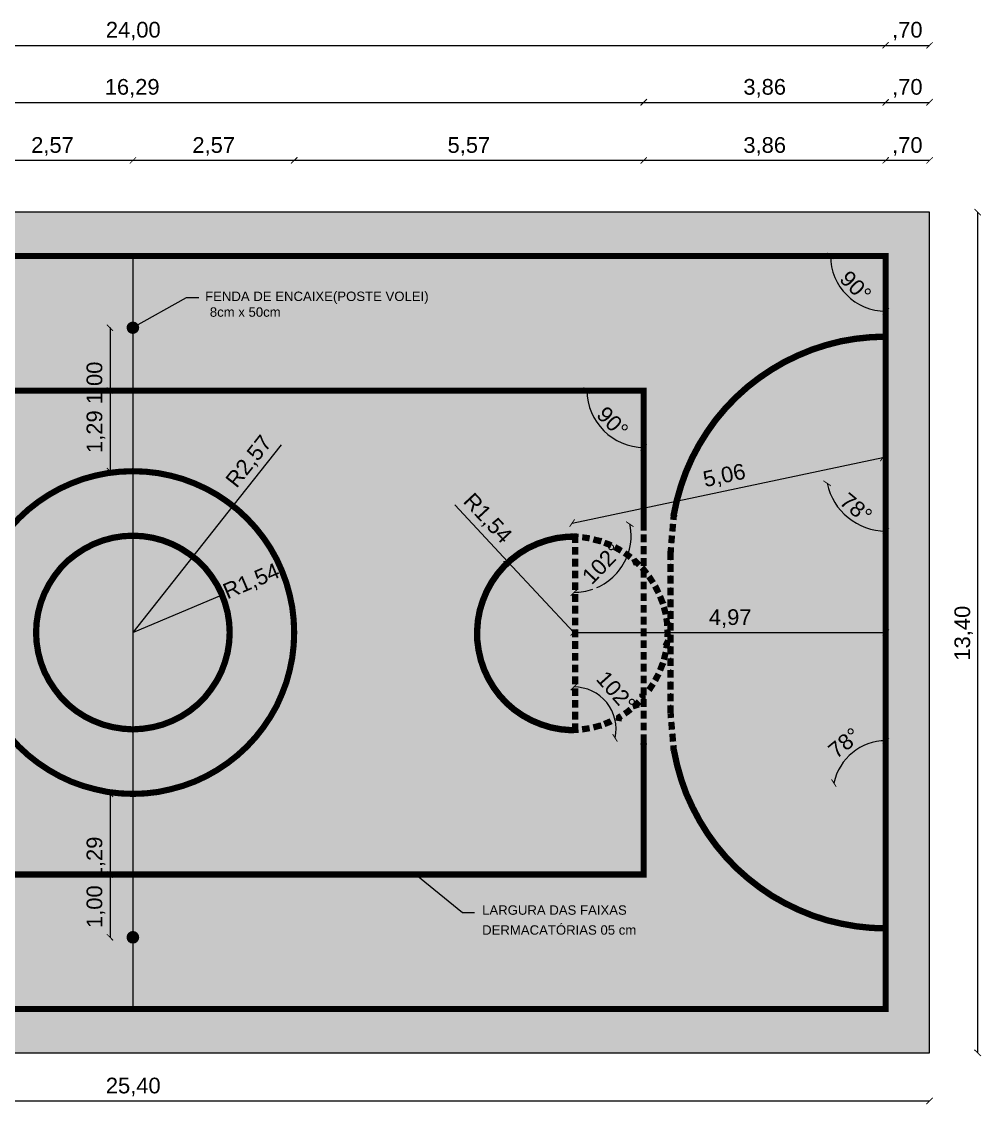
# Model space of a CAD drawing. Extents: x 3377 to 3790, y 1673 to 1846.
# Drawn here: x 3719.97 to 3735.27, y 1740.06 to 1757.32 of the extents above; entities that cross this region are included whole.
import ezdxf

# ---------------------------------------------------------------- set-up
doc = ezdxf.new("R2010")
doc.units = 0
doc.header["$LTSCALE"] = 2
for name, color, linetype in [('PDF12_0', 7, 'Continuous'), ('PDF12_LINHA', 7, 'Continuous'), ('PDF12_Text', 7, 'Continuous'), ('PDF12_VOLEIBOL', 7, 'Continuous')]:
    doc.layers.add(name, color=color, linetype=linetype)
doc.layers.add('PDF12_BASQUETE', color=7, linetype='Continuous', true_color=0xf8991e)
doc.styles.add('PDF Arial', font='arial.ttf')

msp = doc.modelspace()

# ---------------------------------------------------------------- linework, layer by layer
at = {"layer": 'PDF12_0', "lineweight": 0}
for points in [[(3709.039, 1756.939), (3709.737, 1756.939), (3733.742, 1756.939), (3734.44, 1756.939)], [(3729.885, 1756.029), (3733.742, 1756.029), (3734.44, 1756.029)], [(3709.039, 1755.106), (3709.737, 1755.106), (3713.598, 1755.106), (3719.17, 1755.106), (3721.739, 1755.106), (3724.309, 1755.106), (3729.885, 1755.106), (3733.742, 1755.106), (3734.44, 1755.106)], [(3735.207, 1754.28), (3735.207, 1740.877)], [(3721.375, 1752.439), (3721.375, 1751.435), (3721.375, 1750.148)], [(3724.102, 1750.568), (3723.335, 1749.598), (3721.739, 1747.579), (3723.162, 1748.18)], [(3728.742, 1749.323), (3733.695, 1750.369)], [(3726.871, 1749.611), (3727.717, 1748.705), (3728.767, 1747.579), (3733.742, 1747.579)], [(3721.375, 1745.005), (3721.375, 1743.718), (3721.375, 1742.718)], [(3709.039, 1740.111), (3734.44, 1740.111)]]:
    msp.add_lwpolyline(points, dxfattribs=at)
at = {"layer": 'PDF12_0', "color": 9, "lineweight": 0, "true_color": 0xc6c6c6}
msp.add_lwpolyline([(3709.039, 1740.877), (3734.44, 1740.877), (3734.44, 1754.28), (3709.039, 1754.28)], close=True, dxfattribs=at)
at = {"layer": 'PDF12_0', "color": 152, "lineweight": 0, "true_color": 0x2676ba}
for points, const_width in [([(3733.742, 1752.295), (3733.5, 1752.286), (3733.261, 1752.261), (3733.026, 1752.221), (3732.793, 1752.161), (3732.565, 1752.087), (3732.345, 1751.996), (3732.127, 1751.891), (3731.921, 1751.77), (3731.722, 1751.636), (3731.534, 1751.49), (3731.354, 1751.327), (3731.189, 1751.156), (3731.034, 1750.972), (3730.895, 1750.777), (3730.768, 1750.574), (3730.655, 1750.362), (3730.558, 1750.142), (3730.478, 1749.918), (3730.412, 1749.687), (3730.361, 1749.45)], 0.102), ([(3719.784, 1745.908), (3719.921, 1745.76), (3720.069, 1745.623), (3720.228, 1745.498), (3720.397, 1745.386), (3720.573, 1745.286), (3720.755, 1745.201), (3720.946, 1745.132), (3721.14, 1745.079), (3721.337, 1745.036), (3721.536, 1745.013), (3721.739, 1745.005), (3721.943, 1745.013), (3722.142, 1745.036), (3722.341, 1745.079), (3722.533, 1745.132), (3722.724, 1745.201), (3722.906, 1745.286), (3723.084, 1745.386), (3723.251, 1745.498), (3723.41, 1745.623), (3723.558, 1745.76), (3723.695, 1745.908), (3723.82, 1746.067), (3723.932, 1746.234), (3724.032, 1746.41), (3724.114, 1746.594), (3724.186, 1746.783), (3724.239, 1746.977), (3724.28, 1747.176), (3724.303, 1747.375), (3724.311, 1747.579), (3724.303, 1747.78), (3724.28, 1747.981), (3724.239, 1748.178), (3724.186, 1748.372), (3724.114, 1748.563), (3724.032, 1748.745), (3723.932, 1748.923), (3723.82, 1749.09), (3723.695, 1749.249), (3723.558, 1749.397), (3723.41, 1749.535), (3723.251, 1749.659), (3723.084, 1749.772), (3722.906, 1749.871), (3722.724, 1749.954), (3722.533, 1750.026), (3722.341, 1750.079), (3722.142, 1750.119), (3721.943, 1750.142), (3721.739, 1750.15), (3721.536, 1750.142), (3721.337, 1750.119), (3721.14, 1750.079), (3720.946, 1750.026), (3720.755, 1749.954), (3720.573, 1749.871), (3720.397, 1749.772), (3720.228, 1749.659), (3720.069, 1749.535), (3719.921, 1749.397), (3719.784, 1749.249)], 0.0973), ([(3730.365, 1745.699), (3730.416, 1745.462), (3730.482, 1745.231), (3730.562, 1745.007), (3730.662, 1744.789), (3730.774, 1744.577), (3730.901, 1744.372), (3731.041, 1744.179), (3731.195, 1743.995), (3731.362, 1743.821), (3731.54, 1743.663), (3731.731, 1743.514), (3731.928, 1743.379), (3732.135, 1743.262), (3732.351, 1743.157), (3732.573, 1743.066), (3732.802, 1742.991), (3733.035, 1742.936), (3733.27, 1742.894), (3733.509, 1742.869), (3733.75, 1742.86)], 0.101)]:
    msp.add_lwpolyline(points, dxfattribs=dict(at, const_width=const_width))
for points in [[(3730.312, 1749.454), (3730.414, 1749.446)], [(3730.363, 1748.866), (3730.262, 1748.866)], [(3730.312, 1748.866), (3730.312, 1748.734)], [(3730.312, 1748.671), (3730.312, 1748.548)], [(3730.312, 1748.485), (3730.312, 1748.358)], [(3730.312, 1748.298), (3730.312, 1748.171)], [(3730.312, 1748.108), (3730.312, 1747.985)], [(3730.312, 1747.922), (3730.312, 1747.799)], [(3730.312, 1747.735), (3730.312, 1747.608)], [(3730.312, 1747.545), (3730.312, 1747.422)], [(3730.312, 1747.358), (3730.312, 1747.236)], [(3730.312, 1747.172), (3730.312, 1747.045)], [(3730.312, 1746.986), (3730.312, 1746.859)], [(3730.312, 1746.795), (3730.312, 1746.673)], [(3730.312, 1746.609), (3730.312, 1746.482)], [(3730.312, 1746.423), (3730.312, 1746.292)], [(3730.41, 1745.707), (3730.312, 1745.699)]]:
    msp.add_lwpolyline(points, dxfattribs=at)
at = {"layer": 'PDF12_0', "color": 30, "lineweight": 0, "true_color": 0xf8991e, "const_width": 0.0997}
msp.add_lwpolyline([(3721.579, 1746.044), (3721.739, 1746.033), (3721.9, 1746.044), (3722.059, 1746.069), (3722.216, 1746.11), (3722.366, 1746.169), (3722.51, 1746.241), (3722.645, 1746.328), (3722.772, 1746.431), (3722.887, 1746.546), (3722.986, 1746.673), (3723.075, 1746.808), (3723.149, 1746.95), (3723.206, 1747.102), (3723.249, 1747.259), (3723.274, 1747.418), (3723.283, 1747.579), (3723.274, 1747.739), (3723.249, 1747.898), (3723.206, 1748.055), (3723.149, 1748.205), (3723.075, 1748.349), (3722.986, 1748.485), (3722.887, 1748.612), (3722.772, 1748.726), (3722.645, 1748.825), (3722.51, 1748.914), (3722.366, 1748.988), (3722.216, 1749.046), (3722.059, 1749.088), (3721.9, 1749.113), (3721.739, 1749.122), (3721.579, 1749.113), (3721.42, 1749.088), (3721.263, 1749.046), (3721.113, 1748.988), (3720.969, 1748.914), (3720.833, 1748.825), (3720.706, 1748.726), (3720.592, 1748.612), (3720.493, 1748.485), (3720.404, 1748.349), (3720.33, 1748.205), (3720.272, 1748.055), (3720.23, 1747.898), (3720.205, 1747.739), (3720.196, 1747.579), (3720.205, 1747.418), (3720.23, 1747.259), (3720.272, 1747.102), (3720.33, 1746.95), (3720.404, 1746.808), (3720.493, 1746.673), (3720.592, 1746.546), (3720.706, 1746.431), (3720.833, 1746.328), (3720.969, 1746.241), (3721.113, 1746.169), (3721.263, 1746.11), (3721.42, 1746.069)], close=True, dxfattribs=at)
at = {"layer": 'PDF12_0', "color": 30, "lineweight": 0, "true_color": 0xf8991e}
for points, const_width in [([(3728.82, 1749.107), (3728.657, 1749.103), (3728.498, 1749.084), (3728.342, 1749.046), (3728.189, 1748.993), (3728.041, 1748.925), (3727.904, 1748.842), (3727.774, 1748.743), (3727.656, 1748.633), (3727.552, 1748.512), (3727.459, 1748.379), (3727.381, 1748.237), (3727.319, 1748.087), (3727.271, 1747.934), (3727.241, 1747.775), (3727.228, 1747.615), (3727.23, 1747.452), (3727.252, 1747.291), (3727.288, 1747.134), (3727.34, 1746.984), (3727.41, 1746.836), (3727.493, 1746.698), (3727.59, 1746.569), (3727.7, 1746.45), (3727.823, 1746.344), (3727.956, 1746.253), (3728.098, 1746.175), (3728.246, 1746.114), (3728.401, 1746.065), (3728.56, 1746.035), (3728.721, 1746.021)], 0.102), ([(3729.811, 1748.654), (3729.754, 1748.711), (3729.705, 1748.688)], 0.0988), ([(3730.26, 1747.504), (3730.264, 1747.566), (3730.26, 1747.627)], 0.0972), ([(3730.243, 1747.325), (3730.255, 1747.403), (3730.207, 1747.428)], 0.0982), ([(3729.771, 1746.368), (3729.754, 1746.419), (3729.811, 1746.476)], 0.102), ([(3729.853, 1746.52), (3729.866, 1746.533), (3729.859, 1746.605)], 0.0988), ([(3729.578, 1746.283), (3729.627, 1746.315), (3729.675, 1746.355)], 0.0992), ([(3729.254, 1746.118), (3729.347, 1746.156), (3729.364, 1746.165)], 0.102), ([(3729.481, 1746.167), (3729.491, 1746.228), (3729.525, 1746.249)], 0.0987)]:
    msp.add_lwpolyline(points, dxfattribs=dict(at, const_width=const_width))
for points in [[(3728.721, 1749.158), (3728.721, 1749.06)], [(3728.738, 1749.103), (3728.839, 1749.103)], [(3729.212, 1749.082), (3729.182, 1748.984)], [(3730.236, 1748.057), (3730.139, 1748.027)], [(3730.139, 1747.104), (3730.236, 1747.071)], [(3729.182, 1746.143), (3729.212, 1746.05)]]:
    msp.add_lwpolyline(points, dxfattribs=at)
at = {"layer": 'PDF12_0', "lineweight": 0}
for centre, radius, start, end in [((3733.744, 1753.584), 0.883, 180, 270), ((3729.887, 1751.438), 0.908, 180, 270), ((3733.744, 1750.15), 0.955, 191.6895, 270), ((3728.774, 1749.126), 0.908, 342.2131, 11.6894), ((3728.774, 1749.126), 0.908, 293.4668, 337.912), ((3728.774, 1749.126), 0.908, 269.9451, 289.1656), ((3728.769, 1746.035), 0.675, 348.3106, 89.9451), ((3733.744, 1745.007), 0.845, 90, 168.3105)]:
    msp.add_arc(centre, radius, start, end, dxfattribs=at)
at = {"layer": 'PDF12_0', "transparency": 33554559}
for points in [[(3733.687, 1756.897), (3733.695, 1756.884), (3733.784, 1756.994)], [(3733.784, 1756.994), (3733.695, 1756.884), (3733.687, 1756.897)], [(3733.695, 1756.884), (3733.784, 1756.994), (3733.797, 1756.986)], [(3733.797, 1756.986), (3733.784, 1756.994), (3733.695, 1756.884)], [(3734.385, 1756.897), (3734.394, 1756.884), (3734.487, 1756.994)], [(3734.394, 1756.884), (3734.487, 1756.994), (3734.495, 1756.986)], [(3729.826, 1755.987), (3729.838, 1755.974), (3729.927, 1756.088)], [(3729.927, 1756.088), (3729.838, 1755.974), (3729.826, 1755.987)], [(3729.838, 1755.974), (3729.927, 1756.088), (3729.94, 1756.075)], [(3729.94, 1756.075), (3729.927, 1756.088), (3729.838, 1755.974)], [(3733.687, 1755.987), (3733.695, 1755.974), (3733.784, 1756.088)], [(3733.784, 1756.088), (3733.695, 1755.974), (3733.687, 1755.987)], [(3733.695, 1755.974), (3733.784, 1756.088), (3733.797, 1756.075)], [(3733.797, 1756.075), (3733.784, 1756.088), (3733.695, 1755.974)], [(3734.385, 1755.987), (3734.394, 1755.974), (3734.487, 1756.088)], [(3734.394, 1755.974), (3734.487, 1756.088), (3734.495, 1756.075)], [(3721.684, 1755.059), (3721.697, 1755.051), (3721.786, 1755.161)], [(3721.786, 1755.161), (3721.697, 1755.051), (3721.684, 1755.059)], [(3721.697, 1755.051), (3721.786, 1755.161), (3721.794, 1755.148)], [(3721.794, 1755.148), (3721.786, 1755.161), (3721.697, 1755.051)], [(3724.254, 1755.059), (3724.267, 1755.051), (3724.356, 1755.161)], [(3724.356, 1755.161), (3724.267, 1755.051), (3724.254, 1755.059)], [(3724.267, 1755.051), (3724.356, 1755.161), (3724.368, 1755.148)], [(3724.368, 1755.148), (3724.356, 1755.161), (3724.267, 1755.051)], [(3729.826, 1755.059), (3729.838, 1755.051), (3729.927, 1755.161)], [(3729.927, 1755.161), (3729.838, 1755.051), (3729.826, 1755.059)], [(3729.838, 1755.051), (3729.927, 1755.161), (3729.94, 1755.148)], [(3729.94, 1755.148), (3729.927, 1755.161), (3729.838, 1755.051)], [(3733.687, 1755.059), (3733.695, 1755.051), (3733.784, 1755.161)], [(3733.784, 1755.161), (3733.695, 1755.051), (3733.687, 1755.059)], [(3733.695, 1755.051), (3733.784, 1755.161), (3733.797, 1755.148)], [(3733.797, 1755.148), (3733.784, 1755.161), (3733.695, 1755.051)], [(3734.385, 1755.059), (3734.394, 1755.051), (3734.487, 1755.161)], [(3734.394, 1755.051), (3734.487, 1755.161), (3734.495, 1755.148)], [(3735.266, 1754.234), (3735.151, 1754.327), (3735.164, 1754.335)], [(3735.253, 1754.225), (3735.266, 1754.234), (3735.151, 1754.327)], [(3732.916, 1753.535), (3732.806, 1753.624), (3732.815, 1753.637)], [(3732.903, 1753.527), (3732.916, 1753.535), (3732.806, 1753.624)], [(3733.687, 1752.655), (3733.695, 1752.642), (3733.784, 1752.756)], [(3733.695, 1752.642), (3733.784, 1752.756), (3733.797, 1752.744)], [(3721.43, 1752.392), (3721.32, 1752.481), (3721.329, 1752.494)], [(3721.418, 1752.384), (3721.43, 1752.392), (3721.32, 1752.481)], [(3721.329, 1751.49), (3721.32, 1751.482), (3721.43, 1751.393)], [(3721.43, 1751.393), (3721.32, 1751.482), (3721.329, 1751.49)], [(3721.32, 1751.482), (3721.43, 1751.393), (3721.418, 1751.38)], [(3721.418, 1751.38), (3721.43, 1751.393), (3721.32, 1751.482)], [(3729.03, 1751.393), (3728.92, 1751.482), (3728.928, 1751.49)], [(3729.017, 1751.38), (3729.03, 1751.393), (3728.92, 1751.482)], [(3729.826, 1750.483), (3729.838, 1750.47), (3729.927, 1750.58)], [(3729.838, 1750.47), (3729.927, 1750.58), (3729.94, 1750.572)], [(3733.649, 1750.313), (3733.661, 1750.305), (3733.729, 1750.432)], [(3733.661, 1750.305), (3733.729, 1750.432), (3733.737, 1750.424)], [(3721.329, 1750.208), (3721.32, 1750.195), (3721.43, 1750.106)], [(3721.32, 1750.195), (3721.43, 1750.106), (3721.418, 1750.093)], [(3732.87, 1749.924), (3732.743, 1749.992), (3732.751, 1750.004)], [(3732.861, 1749.911), (3732.87, 1749.924), (3732.743, 1749.992)], [(3723.331, 1749.666), (3723.319, 1749.666), (3723.348, 1749.526)], [(3723.319, 1749.666), (3723.348, 1749.526), (3723.335, 1749.526)], [(3728.776, 1749.386), (3728.708, 1749.259), (3728.695, 1749.268)], [(3728.788, 1749.378), (3728.776, 1749.386), (3728.708, 1749.259)], [(3729.724, 1749.272), (3729.597, 1749.34), (3729.605, 1749.352)], [(3729.716, 1749.259), (3729.724, 1749.272), (3729.597, 1749.34)], [(3733.687, 1749.153), (3733.695, 1749.141), (3733.784, 1749.251)], [(3733.695, 1749.141), (3733.784, 1749.251), (3733.797, 1749.242)], [(3727.645, 1748.717), (3727.645, 1748.7), (3727.785, 1748.713)], [(3727.645, 1748.7), (3727.785, 1748.713), (3727.785, 1748.696)], [(3723.128, 1748.12), (3723.141, 1748.112), (3723.179, 1748.252)], [(3723.141, 1748.112), (3723.179, 1748.252), (3723.192, 1748.243)], [(3728.814, 1748.269), (3728.725, 1748.159), (3728.712, 1748.167)], [(3728.826, 1748.256), (3728.814, 1748.269), (3728.725, 1748.159)], [(3728.814, 1747.634), (3728.725, 1747.524), (3728.712, 1747.532)], [(3728.822, 1747.621), (3728.814, 1747.634), (3728.725, 1747.524)], [(3733.687, 1747.532), (3733.695, 1747.524), (3733.784, 1747.634)], [(3733.695, 1747.524), (3733.784, 1747.634), (3733.797, 1747.621)], [(3728.814, 1746.766), (3728.725, 1746.651), (3728.712, 1746.664)], [(3728.822, 1746.753), (3728.814, 1746.766), (3728.725, 1746.651)], [(3729.394, 1745.961), (3729.381, 1745.953), (3729.47, 1745.843)], [(3729.381, 1745.953), (3729.47, 1745.843), (3729.457, 1745.834)], [(3733.687, 1745.805), (3733.695, 1745.792), (3733.784, 1745.902)], [(3733.695, 1745.792), (3733.784, 1745.902), (3733.797, 1745.894)], [(3732.882, 1745.242), (3732.87, 1745.233), (3732.958, 1745.123)], [(3732.87, 1745.233), (3732.958, 1745.123), (3732.946, 1745.115)], [(3721.43, 1744.962), (3721.32, 1745.051), (3721.329, 1745.06)], [(3721.418, 1744.95), (3721.43, 1744.962), (3721.32, 1745.051)], [(3721.43, 1743.675), (3721.32, 1743.764), (3721.329, 1743.777)], [(3721.329, 1743.777), (3721.32, 1743.764), (3721.43, 1743.675)], [(3721.418, 1743.663), (3721.43, 1743.675), (3721.32, 1743.764)], [(3721.32, 1743.764), (3721.43, 1743.675), (3721.418, 1743.663)], [(3721.329, 1742.773), (3721.32, 1742.765), (3721.43, 1742.676)], [(3721.32, 1742.765), (3721.43, 1742.676), (3721.418, 1742.663)], [(3735.164, 1740.932), (3735.151, 1740.919), (3735.266, 1740.83)], [(3735.151, 1740.919), (3735.266, 1740.83), (3735.253, 1740.822)], [(3734.385, 1740.064), (3734.394, 1740.055), (3734.487, 1740.166)], [(3734.394, 1740.055), (3734.487, 1740.166), (3734.495, 1740.153)]]:
    msp.add_solid(points, dxfattribs=at)
at = {"layer": 'PDF12_0', "color": 254, "true_color": 0xd8f7bf, "transparency": 33554559}
for points in [[(3734.44, 1754.28), (3709.039, 1754.28), (3734.44, 1740.877)], [(3709.039, 1754.28), (3734.44, 1740.877), (3709.039, 1740.877)]]:
    msp.add_solid(points, dxfattribs=at)
at = {"layer": 'PDF12_0', "color": 9, "true_color": 0xc6c6c6, "transparency": 33554559}
for points in [[(3724.263, 1743.718), (3724.36, 1743.718), (3724.263, 1751.435)], [(3724.36, 1743.718), (3724.263, 1751.435), (3724.36, 1751.435)]]:
    msp.add_solid(points, dxfattribs=at)
at = {"layer": 'PDF12_0', "color": 152, "true_color": 0x2676ba, "transparency": 33554559}
for points in [[(3730.308, 1749.378), (3730.406, 1749.369), (3730.312, 1749.454)], [(3730.406, 1749.369), (3730.312, 1749.454), (3730.414, 1749.446)], [(3730.291, 1749.192), (3730.389, 1749.183), (3730.3, 1749.314)], [(3730.389, 1749.183), (3730.3, 1749.314), (3730.401, 1749.306)], [(3730.274, 1749.005), (3730.372, 1748.997), (3730.283, 1749.128)], [(3730.372, 1748.997), (3730.283, 1749.128), (3730.384, 1749.12)], [(3730.262, 1748.866), (3730.363, 1748.857), (3730.27, 1748.942)], [(3730.363, 1748.857), (3730.27, 1748.942), (3730.368, 1748.933)], [(3730.262, 1748.734), (3730.363, 1748.734), (3730.262, 1748.866)], [(3730.363, 1748.734), (3730.262, 1748.866), (3730.363, 1748.866)], [(3730.262, 1748.544), (3730.363, 1748.544), (3730.262, 1748.671)], [(3730.363, 1748.544), (3730.262, 1748.671), (3730.363, 1748.671)], [(3730.262, 1748.358), (3730.363, 1748.358), (3730.262, 1748.485)], [(3730.363, 1748.358), (3730.262, 1748.485), (3730.363, 1748.485)], [(3730.262, 1748.171), (3730.363, 1748.171), (3730.262, 1748.294)], [(3730.363, 1748.171), (3730.262, 1748.294), (3730.363, 1748.294)], [(3730.262, 1747.981), (3730.363, 1747.981), (3730.262, 1748.108)], [(3730.363, 1747.981), (3730.262, 1748.108), (3730.363, 1748.108)], [(3730.262, 1747.794), (3730.363, 1747.794), (3730.262, 1747.922)], [(3730.363, 1747.794), (3730.262, 1747.922), (3730.363, 1747.922)], [(3730.262, 1747.608), (3730.363, 1747.608), (3730.262, 1747.731)], [(3730.363, 1747.608), (3730.262, 1747.731), (3730.363, 1747.731)], [(3730.262, 1747.418), (3730.363, 1747.418), (3730.262, 1747.545)], [(3730.363, 1747.418), (3730.262, 1747.545), (3730.363, 1747.545)], [(3730.262, 1747.231), (3730.363, 1747.231), (3730.262, 1747.358)], [(3730.363, 1747.231), (3730.262, 1747.358), (3730.363, 1747.358)], [(3730.262, 1747.045), (3730.363, 1747.045), (3730.262, 1747.168)], [(3730.363, 1747.045), (3730.262, 1747.168), (3730.363, 1747.168)], [(3730.262, 1746.859), (3730.363, 1746.859), (3730.262, 1746.982)], [(3730.363, 1746.859), (3730.262, 1746.982), (3730.363, 1746.982)], [(3730.262, 1746.668), (3730.363, 1746.668), (3730.262, 1746.795)], [(3730.363, 1746.668), (3730.262, 1746.795), (3730.363, 1746.795)], [(3730.262, 1746.482), (3730.363, 1746.482), (3730.262, 1746.605)], [(3730.363, 1746.482), (3730.262, 1746.605), (3730.363, 1746.605)], [(3730.262, 1746.287), (3730.363, 1746.287), (3730.262, 1746.419)], [(3730.363, 1746.287), (3730.262, 1746.419), (3730.363, 1746.419)], [(3730.363, 1746.292), (3730.262, 1746.283), (3730.368, 1746.22)], [(3730.262, 1746.283), (3730.368, 1746.22), (3730.266, 1746.211)], [(3730.372, 1746.156), (3730.274, 1746.148), (3730.384, 1746.033)], [(3730.274, 1746.148), (3730.384, 1746.033), (3730.283, 1746.025)], [(3730.389, 1745.97), (3730.291, 1745.961), (3730.401, 1745.843)], [(3730.291, 1745.961), (3730.401, 1745.843), (3730.3, 1745.834)], [(3730.406, 1745.784), (3730.304, 1745.775), (3730.41, 1745.707)], [(3730.304, 1745.775), (3730.41, 1745.707), (3730.312, 1745.699)]]:
    msp.add_solid(points, dxfattribs=at)
at = {"layer": 'PDF12_0', "color": 30, "true_color": 0xf8991e, "transparency": 33554559}
for points in [[(3728.848, 1749.153), (3728.839, 1749.052), (3728.721, 1749.158)], [(3728.839, 1749.052), (3728.721, 1749.158), (3728.721, 1749.06)], [(3729.013, 1749.031), (3728.907, 1749.145), (3728.898, 1749.048)], [(3729.03, 1749.128), (3729.013, 1749.031), (3728.907, 1749.145)], [(3729.182, 1748.984), (3729.093, 1749.111), (3729.068, 1749.014)], [(3729.212, 1749.082), (3729.182, 1748.984), (3729.093, 1749.111)], [(3728.738, 1749.005), (3728.839, 1749.005), (3728.738, 1749.103)], [(3728.839, 1749.005), (3728.738, 1749.103), (3728.839, 1749.103)], [(3728.738, 1748.819), (3728.839, 1748.819), (3728.738, 1748.942)], [(3728.839, 1748.819), (3728.738, 1748.942), (3728.839, 1748.942)], [(3729.326, 1748.929), (3729.271, 1749.056), (3729.237, 1748.963)], [(3729.368, 1749.022), (3729.326, 1748.929), (3729.271, 1749.056)], [(3729.347, 1748.921), (3729.368, 1749.022), (3729.326, 1748.929)], [(3729.385, 1749.01), (3729.347, 1748.921), (3729.368, 1749.022)], [(3729.466, 1748.857), (3729.445, 1748.984), (3729.398, 1748.895)], [(3729.517, 1748.946), (3729.466, 1748.857), (3729.445, 1748.984)], [(3729.5, 1748.836), (3729.517, 1748.946), (3729.466, 1748.857)], [(3729.55, 1748.921), (3729.5, 1748.836), (3729.517, 1748.946)], [(3729.597, 1748.772), (3729.605, 1748.887), (3729.55, 1748.806)], [(3729.656, 1748.853), (3729.597, 1748.772), (3729.605, 1748.887)], [(3729.644, 1748.734), (3729.656, 1748.853), (3729.597, 1748.772)], [(3729.707, 1748.815), (3729.644, 1748.734), (3729.656, 1748.853)], [(3728.738, 1748.629), (3728.839, 1748.629), (3728.738, 1748.756)], [(3728.839, 1748.629), (3728.738, 1748.756), (3728.839, 1748.756)], [(3729.83, 1748.565), (3729.889, 1748.645), (3729.817, 1748.578)], [(3729.906, 1748.633), (3729.83, 1748.565), (3729.889, 1748.645)], [(3729.893, 1748.489), (3729.906, 1748.633), (3729.83, 1748.565)], [(3729.97, 1748.548), (3729.893, 1748.489), (3729.906, 1748.633)], [(3728.738, 1748.442), (3728.839, 1748.442), (3728.738, 1748.565)], [(3728.839, 1748.442), (3728.738, 1748.565), (3728.839, 1748.565)], [(3729.991, 1748.345), (3730.008, 1748.502), (3729.927, 1748.442)], [(3730.075, 1748.396), (3729.991, 1748.345), (3730.008, 1748.502)], [(3728.738, 1748.256), (3728.839, 1748.256), (3728.738, 1748.379)], [(3728.839, 1748.256), (3728.738, 1748.379), (3728.839, 1748.379)], [(3730.075, 1748.188), (3730.109, 1748.345), (3730.02, 1748.294)], [(3730.164, 1748.231), (3730.075, 1748.188), (3730.109, 1748.345)], [(3728.738, 1748.065), (3728.839, 1748.065), (3728.738, 1748.192)], [(3728.839, 1748.065), (3728.738, 1748.192), (3728.839, 1748.192)], [(3730.139, 1748.027), (3730.19, 1748.176), (3730.097, 1748.137)], [(3730.236, 1748.057), (3730.139, 1748.027), (3730.19, 1748.176)], [(3728.738, 1747.879), (3728.839, 1747.879), (3728.738, 1748.006)], [(3728.839, 1747.879), (3728.738, 1748.006), (3728.839, 1748.006)], [(3730.181, 1747.875), (3730.253, 1747.998), (3730.156, 1747.968)], [(3730.279, 1747.896), (3730.181, 1747.875), (3730.253, 1747.998)], [(3730.185, 1747.858), (3730.279, 1747.896), (3730.181, 1747.875)], [(3730.283, 1747.875), (3730.185, 1747.858), (3730.279, 1747.896)], [(3728.738, 1747.693), (3728.839, 1747.693), (3728.738, 1747.816)], [(3728.839, 1747.693), (3728.738, 1747.816), (3728.839, 1747.816)], [(3730.207, 1747.723), (3730.291, 1747.816), (3730.194, 1747.799)], [(3730.304, 1747.731), (3730.207, 1747.723), (3730.291, 1747.816)], [(3730.308, 1747.689), (3730.207, 1747.68), (3730.304, 1747.731)], [(3730.207, 1747.68), (3730.304, 1747.731), (3730.207, 1747.723)], [(3728.738, 1747.502), (3728.839, 1747.502), (3728.738, 1747.629)], [(3728.839, 1747.502), (3728.738, 1747.629), (3728.839, 1747.629)], [(3728.738, 1747.316), (3728.839, 1747.316), (3728.738, 1747.443)], [(3728.839, 1747.316), (3728.738, 1747.443), (3728.839, 1747.443)], [(3728.738, 1747.13), (3728.839, 1747.13), (3728.738, 1747.253)], [(3728.839, 1747.13), (3728.738, 1747.253), (3728.839, 1747.253)], [(3730.156, 1747.159), (3730.279, 1747.236), (3730.181, 1747.253)], [(3730.253, 1747.134), (3730.156, 1747.159), (3730.279, 1747.236)], [(3730.181, 1747.253), (3730.283, 1747.253), (3730.185, 1747.274)], [(3730.279, 1747.236), (3730.181, 1747.253), (3730.283, 1747.253)], [(3728.738, 1746.944), (3728.839, 1746.944), (3728.738, 1747.066)], [(3728.839, 1746.944), (3728.738, 1747.066), (3728.839, 1747.066)], [(3730.097, 1746.994), (3730.236, 1747.071), (3730.139, 1747.104)], [(3730.19, 1746.956), (3730.097, 1746.994), (3730.236, 1747.071)], [(3728.738, 1746.753), (3728.839, 1746.753), (3728.738, 1746.88)], [(3728.839, 1746.753), (3728.738, 1746.88), (3728.839, 1746.88)], [(3730.02, 1746.838), (3730.164, 1746.897), (3730.075, 1746.939)], [(3730.109, 1746.787), (3730.02, 1746.838), (3730.164, 1746.897)], [(3728.738, 1746.567), (3728.839, 1746.567), (3728.738, 1746.69)], [(3728.839, 1746.567), (3728.738, 1746.69), (3728.839, 1746.69)], [(3729.927, 1746.69), (3730.075, 1746.732), (3729.991, 1746.787)], [(3730.008, 1746.63), (3729.927, 1746.69), (3730.075, 1746.732)], [(3728.738, 1746.38), (3728.839, 1746.38), (3728.738, 1746.503)], [(3728.839, 1746.38), (3728.738, 1746.503), (3728.839, 1746.503)], [(3728.738, 1746.19), (3728.839, 1746.19), (3728.738, 1746.317)], [(3728.839, 1746.19), (3728.738, 1746.317), (3728.839, 1746.317)], [(3728.721, 1746.071), (3728.848, 1745.978), (3728.839, 1746.08)], [(3728.721, 1745.97), (3728.721, 1746.071), (3728.848, 1745.978)], [(3728.738, 1746.029), (3728.839, 1746.029), (3728.738, 1746.131)], [(3728.839, 1746.029), (3728.738, 1746.131), (3728.839, 1746.131)], [(3728.894, 1746.084), (3729.03, 1746.004), (3729.013, 1746.101)], [(3728.907, 1745.983), (3728.894, 1746.084), (3729.03, 1746.004)], [(3729.068, 1746.114), (3729.212, 1746.05), (3729.182, 1746.143)], [(3729.093, 1746.016), (3729.068, 1746.114), (3729.212, 1746.05)]]:
    msp.add_solid(points, dxfattribs=at)
at = {"layer": 'PDF12_BASQUETE', "lineweight": 0, "const_width": 0.0974}
msp.add_lwpolyline([(3709.739, 1753.58), (3709.739, 1741.575), (3733.74, 1741.575), (3733.74, 1753.58)], close=True, dxfattribs=at)
at = {"layer": 'PDF12_BASQUETE', "transparency": 33554559}
for points in [[(3728.759, 1749.17), (3728.78, 1749.073), (3733.729, 1750.199)], [(3728.78, 1749.073), (3733.729, 1750.199), (3733.75, 1750.102)], [(3728.78, 1746.084), (3728.759, 1745.987), (3733.75, 1745.055)], [(3728.759, 1745.987), (3733.75, 1745.055), (3733.729, 1744.958)]]:
    msp.add_solid(points, dxfattribs=at)
at = {"layer": 'PDF12_LINHA', "lineweight": 0}
for points in [[(3721.739, 1752.439), (3722.595, 1752.921), (3722.789, 1752.921)], [(3726.252, 1743.718), (3726.993, 1743.116), (3727.184, 1743.116)]]:
    msp.add_lwpolyline(points, dxfattribs=at)
at = {"layer": 'PDF12_VOLEIBOL', "lineweight": 0}
for points in [[(3713.598, 1756.029), (3729.885, 1756.029)], [(3726.265, 1743.673), (3726.274, 1743.707), (3726.299, 1743.707)]]:
    msp.add_lwpolyline(points, dxfattribs=at)
at = {"layer": 'PDF12_VOLEIBOL', "color": 9, "lineweight": 0, "true_color": 0xc6c7ca}
for points in [[(3721.739, 1753.582), (3721.739, 1741.575)], [(3729.834, 1745.805), (3729.931, 1745.805)]]:
    msp.add_lwpolyline(points, dxfattribs=at)
at = {"layer": 'PDF12_VOLEIBOL', "color": 9, "lineweight": 0, "true_color": 0xc6c7ca, "const_width": 0.0974}
for points in [[(3713.596, 1749.352), (3713.596, 1751.435), (3729.883, 1751.435), (3729.883, 1749.352), (3729.883, 1749.204)], [(3729.883, 1745.805), (3729.883, 1743.72), (3713.596, 1743.72), (3713.596, 1745.805)]]:
    msp.add_lwpolyline(points, dxfattribs=at)
at = {"layer": 'PDF12_VOLEIBOL', "transparency": 33554559}
for points in [[(3721.735, 1752.439), (3721.646, 1752.477), (3721.638, 1752.439)], [(3721.638, 1752.439), (3721.735, 1752.439), (3721.646, 1752.401)], [(3721.667, 1752.506), (3721.735, 1752.439), (3721.646, 1752.477)], [(3721.735, 1752.439), (3721.646, 1752.401), (3721.735, 1752.435)], [(3721.646, 1752.401), (3721.735, 1752.435), (3721.667, 1752.367)], [(3721.701, 1752.528), (3721.739, 1752.443), (3721.667, 1752.506)], [(3721.739, 1752.443), (3721.667, 1752.506), (3721.735, 1752.439)], [(3721.667, 1752.367), (3721.735, 1752.435), (3721.701, 1752.346)], [(3721.739, 1752.536), (3721.739, 1752.443), (3721.701, 1752.528)], [(3721.735, 1752.435), (3721.701, 1752.346), (3721.739, 1752.43)], [(3721.701, 1752.346), (3721.739, 1752.43), (3721.739, 1752.337)], [(3721.778, 1752.528), (3721.744, 1752.443), (3721.739, 1752.536)], [(3721.744, 1752.443), (3721.739, 1752.536), (3721.739, 1752.443)], [(3721.739, 1752.337), (3721.739, 1752.43), (3721.778, 1752.346)], [(3721.739, 1752.43), (3721.778, 1752.346), (3721.744, 1752.43)], [(3721.811, 1752.506), (3721.744, 1752.439), (3721.778, 1752.528)], [(3721.744, 1752.439), (3721.778, 1752.528), (3721.744, 1752.443)], [(3721.744, 1752.439), (3721.833, 1752.477), (3721.811, 1752.506)], [(3721.841, 1752.439), (3721.744, 1752.439), (3721.833, 1752.477)], [(3721.833, 1752.401), (3721.744, 1752.435), (3721.841, 1752.439)], [(3721.744, 1752.435), (3721.841, 1752.439), (3721.744, 1752.439)], [(3721.744, 1752.43), (3721.811, 1752.367), (3721.744, 1752.435)], [(3721.811, 1752.367), (3721.744, 1752.435), (3721.833, 1752.401)], [(3721.778, 1752.346), (3721.744, 1752.43), (3721.811, 1752.367)], [(3726.227, 1743.764), (3726.21, 1743.743), (3726.252, 1743.722)], [(3726.252, 1743.722), (3726.252, 1743.768), (3726.227, 1743.764)], [(3726.278, 1743.764), (3726.252, 1743.722), (3726.252, 1743.768)], [(3726.257, 1743.722), (3726.278, 1743.764), (3726.252, 1743.722)], [(3726.295, 1743.743), (3726.257, 1743.722), (3726.278, 1743.764)], [(3726.21, 1743.743), (3726.252, 1743.722), (3726.202, 1743.718)], [(3726.252, 1743.722), (3726.202, 1743.718), (3726.252, 1743.718)], [(3726.202, 1743.718), (3726.21, 1743.696), (3726.252, 1743.718)], [(3726.21, 1743.696), (3726.252, 1743.718), (3726.227, 1743.675)], [(3726.252, 1743.718), (3726.227, 1743.675), (3726.252, 1743.671)], [(3726.303, 1743.718), (3726.257, 1743.718), (3726.295, 1743.743)], [(3726.257, 1743.718), (3726.295, 1743.743), (3726.257, 1743.722)], [(3721.646, 1742.757), (3721.735, 1742.723), (3721.638, 1742.718)], [(3721.735, 1742.723), (3721.638, 1742.718), (3721.735, 1742.718)], [(3721.638, 1742.718), (3721.646, 1742.68), (3721.735, 1742.718)], [(3721.667, 1742.79), (3721.735, 1742.723), (3721.646, 1742.757)], [(3721.646, 1742.68), (3721.735, 1742.718), (3721.667, 1742.646)], [(3721.701, 1742.812), (3721.739, 1742.723), (3721.667, 1742.79)], [(3721.739, 1742.723), (3721.667, 1742.79), (3721.735, 1742.723)], [(3721.735, 1742.718), (3721.667, 1742.646), (3721.735, 1742.714)], [(3721.739, 1742.82), (3721.739, 1742.723), (3721.701, 1742.812)], [(3721.778, 1742.812), (3721.744, 1742.723), (3721.739, 1742.82)], [(3721.744, 1742.723), (3721.739, 1742.82), (3721.739, 1742.723)], [(3721.744, 1742.723), (3721.811, 1742.79), (3721.778, 1742.812)], [(3721.833, 1742.757), (3721.744, 1742.723), (3721.811, 1742.79)], [(3721.841, 1742.718), (3721.744, 1742.718), (3721.833, 1742.757)], [(3721.744, 1742.718), (3721.833, 1742.757), (3721.744, 1742.723)], [(3721.744, 1742.714), (3721.833, 1742.68), (3721.744, 1742.718)], [(3721.833, 1742.68), (3721.744, 1742.718), (3721.841, 1742.718)], [(3721.667, 1742.646), (3721.735, 1742.714), (3721.701, 1742.625)], [(3721.735, 1742.714), (3721.701, 1742.625), (3721.739, 1742.714)], [(3721.701, 1742.625), (3721.739, 1742.714), (3721.739, 1742.621)], [(3721.739, 1742.621), (3721.739, 1742.714), (3721.778, 1742.625)], [(3721.739, 1742.714), (3721.778, 1742.625), (3721.744, 1742.714)], [(3721.778, 1742.625), (3721.744, 1742.714), (3721.811, 1742.646)], [(3721.811, 1742.646), (3721.744, 1742.714), (3721.833, 1742.68)]]:
    msp.add_solid(points, dxfattribs=at)
at = {"layer": 'PDF12_VOLEIBOL', "color": 9, "true_color": 0xc6c7ca, "transparency": 33554559}
for points in [[(3729.931, 1749.141), (3729.834, 1749.141), (3729.931, 1749.018)], [(3729.834, 1749.141), (3729.931, 1749.018), (3729.834, 1749.018)], [(3729.931, 1748.955), (3729.834, 1748.955), (3729.931, 1748.827)], [(3729.834, 1748.955), (3729.931, 1748.827), (3729.834, 1748.827)], [(3729.931, 1748.764), (3729.834, 1748.764), (3729.931, 1748.641)], [(3729.834, 1748.764), (3729.931, 1748.641), (3729.834, 1748.641)], [(3729.931, 1748.578), (3729.834, 1748.578), (3729.931, 1748.455)], [(3729.834, 1748.578), (3729.931, 1748.455), (3729.834, 1748.455)], [(3729.931, 1748.391), (3729.834, 1748.391), (3729.931, 1748.264)], [(3729.834, 1748.391), (3729.931, 1748.264), (3729.834, 1748.264)], [(3729.931, 1748.205), (3729.834, 1748.205), (3729.931, 1748.078)], [(3729.834, 1748.205), (3729.931, 1748.078), (3729.834, 1748.078)], [(3729.931, 1748.015), (3729.834, 1748.015), (3729.931, 1747.892)], [(3729.834, 1748.015), (3729.931, 1747.892), (3729.834, 1747.892)], [(3729.931, 1747.828), (3729.834, 1747.828), (3729.931, 1747.701)], [(3729.834, 1747.828), (3729.931, 1747.701), (3729.834, 1747.701)], [(3729.931, 1747.642), (3729.834, 1747.642), (3729.931, 1747.515)], [(3729.834, 1747.642), (3729.931, 1747.515), (3729.834, 1747.515)], [(3729.931, 1747.452), (3729.834, 1747.452), (3729.931, 1747.329)], [(3729.834, 1747.452), (3729.931, 1747.329), (3729.834, 1747.329)], [(3729.931, 1747.265), (3729.834, 1747.265), (3729.931, 1747.143)], [(3729.834, 1747.265), (3729.931, 1747.143), (3729.834, 1747.143)], [(3729.931, 1747.079), (3729.834, 1747.079), (3729.931, 1746.952)], [(3729.834, 1747.079), (3729.931, 1746.952), (3729.834, 1746.952)], [(3729.931, 1746.889), (3729.834, 1746.889), (3729.931, 1746.766)], [(3729.834, 1746.889), (3729.931, 1746.766), (3729.834, 1746.766)], [(3729.931, 1746.702), (3729.834, 1746.702), (3729.931, 1746.579)], [(3729.834, 1746.702), (3729.931, 1746.579), (3729.834, 1746.579)], [(3729.931, 1746.516), (3729.834, 1746.516), (3729.931, 1746.389)], [(3729.834, 1746.516), (3729.931, 1746.389), (3729.834, 1746.389)], [(3729.931, 1746.33), (3729.834, 1746.33), (3729.931, 1746.203)], [(3729.834, 1746.33), (3729.931, 1746.203), (3729.834, 1746.203)], [(3729.931, 1746.139), (3729.834, 1746.139), (3729.931, 1746.016)], [(3729.834, 1746.139), (3729.931, 1746.016), (3729.834, 1746.016)], [(3729.931, 1745.953), (3729.834, 1745.953), (3729.931, 1745.805)], [(3729.834, 1745.953), (3729.931, 1745.805), (3729.834, 1745.805)]]:
    msp.add_solid(points, dxfattribs=at)

# ---------------------------------------------------------------- texts
at = {"layer": 'PDF12_Text', "attachment_point": 7, "style": 'PDF Arial'}
for s, insert, char_height in [('24,00', (3721.308, 1757.017), 0.2501), (',70', (3733.843, 1757.017), 0.2501), ('16,29', (3721.291, 1756.106), 0.2501), ('3,86', (3731.472, 1756.106), 0.2501), (',70', (3733.843, 1756.106), 0.2501), ('2,57', (3720.118, 1755.179), 0.2501), ('2,57', (3722.688, 1755.179), 0.2501), ('5,57', (3726.756, 1755.179), 0.2501), ('3,86', (3731.472, 1755.179), 0.2501), (',70', (3733.843, 1755.179), 0.2501), ('FENDA DE ENCAIXE(POSTE VOLEI)', (3722.891, 1752.818), 0.15004), ('8cm x 50cm', (3722.966, 1752.61), 0.15), ('4,97', (3730.922, 1747.652), 0.2501), ('LARGURA DAS FAIXAS', (3727.307, 1743.076), 0.15004), ('DERMACATÓRIAS 05 cm', (3727.307, 1742.758), 0.15006), ('25,40', (3721.308, 1740.184), 0.2501)]:
    msp.add_mtext(s, dxfattribs=dict(at, insert=insert, char_height=char_height))
at = {"layer": 'PDF12_Text', "char_height": 0.2501, "attachment_point": 7, "style": 'PDF Arial'}
for s, insert, rotation in [('90°', (3732.985, 1753.194), 315), ('1,29 1,00', (3721.298, 1750.44), 90), ('90°', (3729.111, 1751.03), 314.6759), ('R2,57', (3723.429, 1749.838), 51.6247), ('5,06', (3730.869, 1749.85), 11.8705), ('R1,54', (3726.957, 1749.628), 312.973), ('78°', (3732.985, 1749.633), 320.5482), ('102°', (3729.058, 1748.325), 45.9448), ('R1,54', (3723.262, 1748.062), 22.9613), ('13,40', (3735.133, 1747.13), 90), ('102°', (3729.107, 1746.826), 311.4405), ('78°', (3732.957, 1745.552), 39.1607), ('1,00 1,29', (3721.298, 1742.867), 90)]:
    msp.add_mtext(s, dxfattribs=dict(at, insert=insert, rotation=rotation))

doc.saveas('drawing.dxf')
